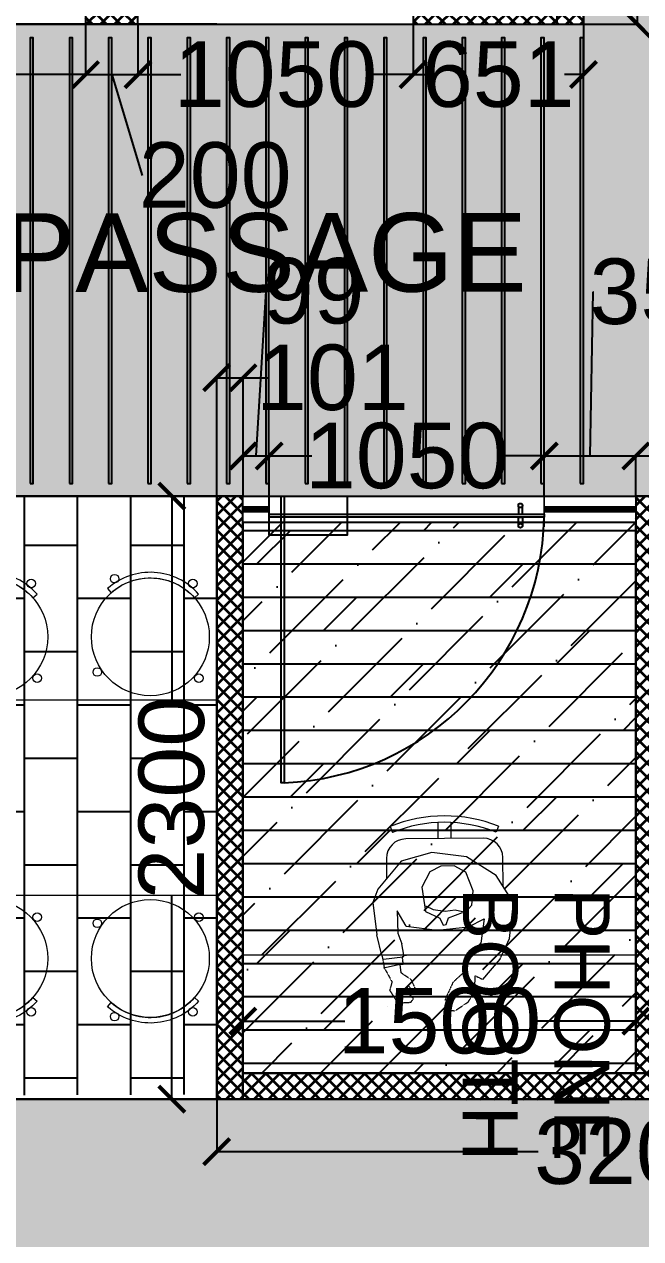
# Model space of a CAD drawing. Header units: millimetres. Extents: x 263321 to 4958806, y 33647 to 987811.
# Drawn here: x 2402817 to 2405170, y 467851 to 472483 of the extents above; entities that cross this region are included whole.
import ezdxf

# ---------------------------------------------------------------- set-up
doc = ezdxf.new("R2010")
doc.units = ezdxf.units.MM
doc.header["$PDMODE"] = 3
doc.linetypes.add('( Hidden )', pattern=[0.375, 0.25, -0.125])
for name, color, linetype, lineweight in [('A-DOOR-FULL', 40, 'Continuous', 18), ('A-FURN-HUMAN', 252, 'Continuous', 9), ('A-FURN-LOOSE', 24, 'Continuous', 18), ('A-FURN-MODULAR', 6, 'Continuous', 18), ('A-FURN-MODULAR-CHAIR', 5, 'Continuous', 5), ('A-FURN-MODULAR-TABLETOP', 250, 'Continuous', 13), ('A-FURN-TABLE-GROMMET', 7, 'Continuous', 9), ('A-GLASS PARTITION', 5, 'Continuous', 18), ('A-GYPSUM PARTITION', 250, 'Continuous', 35)]:
    doc.layers.add(name, color=color, linetype=linetype, lineweight=lineweight)
for name, color, linetype in [('AREA SEPRATOR LINE', 254, 'Continuous'), ('CEILING TOA', 7, 'Continuous'), ('CH - MAN', 8, 'Continuous'), ('DOOR', 5, 'Continuous'), ('FLOORING TOA', 7, 'Continuous'), ('PARTITION DIM.', 250, 'Continuous'), ('PARTITION GYPSUM', 250, 'Continuous'), ('TEXT', 250, 'Continuous'), ('TOA-FC-MODULAR', 7, 'Continuous')]:
    doc.layers.add(name, color=color, linetype=linetype)
doc.styles.add('ARIAL', font='arial.ttf')
doc.styles.get("Standard").update_dxf_attribs({"font": 'arial.ttf'})
doc.styles.add('TEXT @ 150', font='arial.ttf', dxfattribs={"height": 225})
doc.dimstyles.new('DIM @ 150', dxfattribs={"dimtxt": 225, "dimasz": 100, "dimexe": 1, "dimexo": 0, "dimgap": 0.5, "dimtad": 0, "dimdec": 0, "dimzin": 0, "dimdsep": 46, "dimtxsty": 'TEXT @ 150', "dimblk": 'ARCHTICK', "dimcen": -2, "dimclrd": 8, "dimclre": 8, "dimclrt": 7, "dimadec": 0, "dimazin": 0, "dimtfac": 1, "dimtdec": 0, "dimtofl": 0, "dimtmove": 0, "dimatfit": 3, "dimldrblk": 'OPEN90', "dimfxl": 1, "dimtolj": 1, "dimtzin": 0, "dimlwd": -1, "dimlwe": -1, "dimarcsym": 0})
pattern_1 = [(45, (13069.08, -8478.743), (-26.94076836, 26.94076836), []), (135, (13069.08, -8478.743), (-26.94076836, -26.94076836), [])]

# ---------------------------------------------------------------- blocks, each defined once
blk = doc.blocks.new('A$C77C65FDE')
at = {"layer": 'A-FURN-LOOSE', "color": 8}
for points in [[(35.85, 80.98), (36.7, 80.92, -0.414214), (46.23, 89.36), (46.28, 90.21, 0.414214)], [(18.4, 63.53), (19.25, 63.47, -0.414214), (28.78, 71.91), (28.83, 72.76, 0.414214)], [(0.95, 46.08), (1.8, 46.03, -0.414214), (11.33, 54.46), (11.38, 55.31, 0.414214)], [(80.98, 35.85), (80.92, 36.7, 0.414214), (89.36, 46.23), (90.21, 46.28, -0.414214)], [(63.53, 18.4), (63.47, 19.25, 0.414214), (71.91, 28.78), (72.76, 28.83, -0.414214)], [(46.08, 0.95), (46.03, 1.8, 0.414214), (54.46, 11.33), (55.31, 11.38, -0.414214)]]:
    blk.add_lwpolyline(points, format="xyb", close=True, dxfattribs=at)
at = {"layer": 'A-FURN-LOOSE', "color": 243}
blk.add_lwpolyline([(8.78, 29.82), (29.82, 8.78), (80.72, 59.68), (59.68, 80.72)], close=True, dxfattribs=at)
at = {"layer": 'A-FURN-LOOSE', "color": 8}
for centre, radius in [((44.51, 90.73), 0.656), ((45.68, 80.38), 9), ((35.55, 82.8), 0.656), ((55.36, 81.14), 0.656), ((27.06, 73.28), 0.656), ((28.23, 62.93), 9), ((43.75, 70.86), 0.656), ((18.1, 65.35), 0.656), ((37.91, 63.7), 0.656), ((9.61, 55.83), 0.656), ((81.14, 55.36), 0.656), ((10.78, 45.48), 9), ((26.3, 53.41), 0.656), ((80.38, 45.68), 9), ((0.65, 47.9), 0.656), ((20.46, 46.25), 0.656), ((90.73, 44.51), 0.656), ((70.86, 43.75), 0.656), ((62.93, 28.23), 9), ((63.7, 37.91), 0.656), ((8.85, 35.96), 0.656), ((82.8, 35.55), 0.656), ((53.41, 26.3), 0.656), ((73.28, 27.06), 0.656), ((46.25, 20.46), 0.656), ((45.48, 10.78), 9), ((65.35, 18.1), 0.656), ((35.96, 8.85), 0.656), ((55.83, 9.61), 0.656), ((47.9, 0.65), 0.656)]:
    blk.add_circle(centre, radius, dxfattribs=at)
blk = doc.blocks.new('trffcg')
at = {"layer": 'A-FURN-HUMAN', "linetype": '( Hidden )', "lineweight": 5, "ltscale": 2}
for p, q in [((488605.2, 17568.4, 0), (488553.4, 17534.6, 0)), ((488633.3, 17564, 0), (488605.2, 17568.4, 0)), ((488610.1, 17523.4, 0), (488633.3, 17564, 0)), ((488553.4, 17534.6, 0), (488529.5, 17494, 0)), ((488629.8, 17530.9, 0), (488604.5, 17498.6, 0)), ((488604.5, 17498.6, 0), (488610.1, 17523.4, 0)), ((488611.4, 17459.3, 0), (488642.6, 17526, 0)), ((488642.6, 17526, 0), (488629.8, 17530.9, 0)), ((488772.2, 17534.2, 0), (488763.1, 17520.4, 0)), ((488763.1, 17520.4, 0), (488788.2, 17490.7, 0)), ((488822.7, 17536.7, 0), (488772.2, 17534.2, 0)), ((488853.4, 17487.8, 0), (488822.7, 17536.7, 0)), ((488529.5, 17494, 0), (488526, 17435, 0)), ((488763.1, 17494.4, 0), (488751.9, 17489, 0)), ((488751.9, 17489, 0), (488770.7, 17448.8, 0)), ((488783.4, 17469.8, 0), (488763.1, 17494.4, 0)), ((488788.2, 17490.7, 0), (488783.4, 17469.8, 0)), ((488844.1, 17456, 0), (488853.4, 17487.8, 0)), ((488526, 17435, 0), (488497.4, 17449.5, 0)), ((488563.7, 17416.4, 0), (488611.4, 17459.3, 0)), ((488770.7, 17448.8, 0), (488808.5, 17422.2, 0)), ((488873.6, 17401.4, 0), (488844.1, 17456, 0)), ((488431.1, 17372.3, 0), (488423.1, 17355, 0)), ((488574.8, 17403.9, 0), (488563.7, 17416.4, 0)), ((488800.7, 17388.1, 0), (488804.1, 17359.4, 0)), ((488878.4, 17370.4, 0), (488873.6, 17401.4, 0)), ((488882, 17355, 0), (488878.4, 17370.4, 0))]:
    blk.add_line(p, q, dxfattribs=at)
at = {"layer": 'A-FURN-HUMAN', "lineweight": 5}
for p, q in [((488497.4, 17449.5, 0), (488431.1, 17372.3, 0)), ((488808.5, 17422.2, 0), (488812.9, 17389.3, 0)), ((488537.5, 17355, 0), (488574.8, 17403.9, 0)), ((488812.9, 17389.3, 0), (488800.7, 17388.1, 0)), ((488423.1, 17355, 0), (488394.9, 17293.8, 0)), ((488537.5, 17355, 0), (488503.6, 17310.5, 0)), ((488797.8, 17355, 0), (488805.2, 17310.5, 0)), ((488882, 17355, 0), (488900.7, 17275.5, 0)), ((488394.9, 17293.8, 0), (488377.5, 17157.7, 0)), ((488490.3, 17218.7, 0), (488503.6, 17310.5, 0)), ((488820.6, 17270.1, 0), (488805.2, 17310.5, 0)), ((488551.1, 17247.8, 0), (488490.3, 17218.7, 0)), ((488669.7, 17260.5, 0), (488551.1, 17247.8, 0)), ((488787.9, 17243.2, 0), (488669.7, 17260.5, 0)), ((488821.9, 17185.5, 0), (488820.6, 17270.1, 0)), ((488914.5, 17152.7, 0), (488900.7, 17275.5, 0)), ((488377.5, 17157.7, 0), (488443.3, 17052.9, 0)), ((488894.8, 17101.4, 0), (488914.5, 17152.7, 0)), ((488804.9, 16996.3, 0), (488894.8, 17101.4, 0)), ((488443.3, 17052.9, 0), (488556.1, 16981.4, 0)), ((488556.1, 16981.4, 0), (488687.6, 16963.3, 0)), ((488687.6, 16963.3, 0), (488804.9, 16996.3, 0))]:
    blk.add_line(p, q, dxfattribs=at)
at = {"layer": 'A-FURN-HUMAN', "linetype": '( Hidden )', "lineweight": 5, "ltscale": 3}
for p, q in [((488798, 17358.8, 0), (488797.7, 17354.3, 0)), ((488804.1, 17359.4, 0), (488798, 17358.8, 0))]:
    blk.add_line(p, q, dxfattribs=at)
at = {"layer": 'A-FURN-HUMAN', "lineweight": 5}
for points in [[(488812.9, 17389.3), (488875.9, 17402.8)], [(488802.6, 17361.8), (488876.5, 17370.8)], [(488714, 17166.4), (488685.5, 17181.4), (488639.2, 17187.8), (488600.7, 17182.8), (488561.5, 17192.8), (488537.3, 17165.7), (488531.3, 17111), (488558.6, 17039.1), (488603.3, 17015.8), (488653.9, 17015.8), (488696.7, 17037.2), (488727.8, 17095.5), (488714.2, 17188.8), (488659.1, 17214.2), (488647, 17240.6), (488636.3, 17239.2), (488626.4, 17212.8), (488572.9, 17193.5)], [(488787.9, 17243.2), (488821.9, 17185.5)]]:
    blk.add_lwpolyline(points, dxfattribs=at)
at = {"layer": 'A-FURN-MODULAR-CHAIR', "lineweight": 15}
for p, q in [((488417.5, 17094, 0), (488417.5, 16985, 0)), ((488861.5, 16985, 0), (488861.5, 17062.5, 0)), ((488491.5, 16911, 0), (488787.5, 16911, 0))]:
    blk.add_line(p, q, dxfattribs=at)
blk.add_lwpolyline([(488797.7, 17354.3, 0.034638), (488787.5, 17355), (488537.5, 17355)], format="xyb", dxfattribs=at)
for points in [[(488615.1, 16848.9), (488615.1, 16911)], [(488664.4, 16848.9), (488664.4, 16911)], [(488432.8, 16865.2), (488442.1, 16888)], [(488847, 16863.2), (488837.7, 16886)]]:
    blk.add_lwpolyline(points, dxfattribs=at)
for centre, radius, start, end in [((488491.5, 16985), 74, 179.9999, 269.9999), ((488787.5, 16985), 74, 269.9999, 359.9999), ((488642.4, 17381.4), 557.1, 247.9006, 291.542), ((488642.4, 17381.4), 532.5, 247.9006, 291.5161)]:
    blk.add_arc(centre, radius, start, end, dxfattribs=at)
blk = doc.blocks.new('_ArchTick')
at = {"color": 0, "linetype": 'ByBlock', "const_width": 0.15}
blk.add_lwpolyline([(-0.5, -0.5), (0.5, 0.5)], dxfattribs=at)
blk = doc.blocks.new('*D493')
at = {"layer": 'Defpoints', "color": 0, "transparency": 16777216}
for p in [(2403551.6, 468383.1), (2406751.6, 468383.1), (2403551.6, 468183)]:
    blk.add_point(p, dxfattribs=at)
at = {"layer": 'PARTITION DIM.', "color": 8, "transparency": 16777216}
for p, q in [((2403551.6, 468383.1), (2403551.6, 468182)), ((2406751.6, 468383.1), (2406751.6, 468182)), ((2403551.6, 468183), (2404778.3, 468183)), ((2406751.6, 468183), (2405524.9, 468183))]:
    blk.add_line(p, q, dxfattribs=at)
at = {"layer": 'PARTITION DIM.', "color": 8, "transparency": 16777216, "xscale": 100, "yscale": 100, "zscale": 100, "rotation": 180}
blk.add_blockref('_ArchTick', (2403551.6, 468183), dxfattribs=at)
at = {"layer": 'PARTITION DIM.', "color": 8, "transparency": 16777216, "xscale": 100, "yscale": 100, "zscale": 100}
blk.add_blockref('_ArchTick', (2406751.6, 468183), dxfattribs=at)
at = {"layer": 'PARTITION DIM.', "color": 7, "transparency": 16777216, "insert": (2405151.6, 468183), "char_height": 250, "attachment_point": 5}
blk.add_mtext('\\A1;3200', dxfattribs=at)
blk = doc.blocks.new('_Open90')
at = {"color": 0, "linetype": 'ByBlock'}
for p, q in [((-0.5, 0.5), (0, 0)), ((0, 0), (-1, 0)), ((0, 0), (-0.5, -0.5))]:
    blk.add_line(p, q, dxfattribs=at)
blk = doc.blocks.new('*D494')
at = {"layer": 'Defpoints', "color": 0, "transparency": 16777216}
for p in [(2405151.6, 468680.7), (2403651.6, 468482.2), (2405151.6, 468482.8)]:
    blk.add_point(p, dxfattribs=at)
at = {"layer": 'PARTITION DIM.', "color": 8, "transparency": 16777216}
for p, q in [((2403651.6, 468482.2), (2403651.6, 468681.7)), ((2403651.6, 468680.7), (2404040, 468680.7)), ((2405151.6, 468680.7), (2404763.2, 468680.7)), ((2405151.6, 468482.8), (2405151.6, 468681.7))]:
    blk.add_line(p, q, dxfattribs=at)
at = {"layer": 'PARTITION DIM.', "color": 8, "transparency": 16777216, "xscale": 100, "yscale": 100, "zscale": 100, "rotation": 180}
blk.add_blockref('_ArchTick', (2403651.6, 468680.7), dxfattribs=at)
at = {"layer": 'PARTITION DIM.', "color": 8, "transparency": 16777216, "xscale": 100, "yscale": 100, "zscale": 100}
blk.add_blockref('_ArchTick', (2405151.6, 468680.7), dxfattribs=at)
at = {"layer": 'PARTITION DIM.', "color": 7, "transparency": 16777216, "insert": (2404401.6, 468680.7), "char_height": 250, "attachment_point": 5}
blk.add_mtext('\\A1;1500', dxfattribs=at)
blk = doc.blocks.new('*D496')
at = {"layer": 'Defpoints', "color": 0, "transparency": 16777216}
for p in [(2402951, 470683.1), (2402951, 468383.1), (2403380.1, 468383.1)]:
    blk.add_point(p, dxfattribs=at)
at = {"layer": 'PARTITION DIM.', "color": 8, "transparency": 16777216}
for p, q in [((2402951, 470683.1), (2403381.1, 470683.1)), ((2403380.1, 470683.1), (2403380.1, 469908.6)), ((2403380.1, 468383.1), (2403380.1, 469157.6)), ((2402951, 468383.1), (2403381.1, 468383.1))]:
    blk.add_line(p, q, dxfattribs=at)
at = {"layer": 'PARTITION DIM.', "color": 8, "transparency": 16777216, "xscale": 100, "yscale": 100, "zscale": 100}
for p, rotation in [((2403380.1, 470683.1), 90), ((2403380.1, 468383.1), 270)]:
    blk.add_blockref('_ArchTick', p, dxfattribs=dict(at, rotation=rotation))
at = {"layer": 'PARTITION DIM.', "color": 7, "transparency": 16777216, "insert": (2403380.1, 469533.1), "char_height": 250, "attachment_point": 5, "rotation": 90}
blk.add_mtext('\\A1;2300', dxfattribs=at)
blk = doc.blocks.new('*D497')
at = {"layer": 'Defpoints', "color": 0, "transparency": 16777216}
for p in [(2403652.4, 471134.8), (2403551.5, 470683.4), (2403652.4, 470683.4)]:
    blk.add_point(p, dxfattribs=at)
at = {"layer": 'PARTITION DIM.', "color": 8, "transparency": 16777216}
for p, q in [((2403551.5, 470683.4), (2403551.5, 471135.8)), ((2403551.5, 471134.8), (2403652.4, 471134.8)), ((2403652.4, 470683.4), (2403652.4, 471135.8)), ((2403652.4, 471134.8), (2403752.4, 471134.8))]:
    blk.add_line(p, q, dxfattribs=at)
at = {"layer": 'PARTITION DIM.', "color": 8, "transparency": 16777216, "xscale": 100, "yscale": 100, "zscale": 100, "rotation": 180}
blk.add_blockref('_ArchTick', (2403551.5, 471134.8), dxfattribs=at)
at = {"layer": 'PARTITION DIM.', "color": 8, "transparency": 16777216, "xscale": 100, "yscale": 100, "zscale": 100}
blk.add_blockref('_ArchTick', (2403652.4, 471134.8), dxfattribs=at)
at = {"layer": 'PARTITION DIM.', "color": 7, "transparency": 16777216, "insert": (2403993.2, 471134.8), "char_height": 250, "attachment_point": 5}
blk.add_mtext('\\A1;101', dxfattribs=at)
blk = doc.blocks.new('*D498')
at = {"layer": 'Defpoints', "color": 0, "transparency": 16777216}
for p in [(2403751.8, 470836.4), (2403652.4, 470683.4), (2403751.8, 470683.1)]:
    blk.add_point(p, dxfattribs=at)
at = {"layer": 'PARTITION DIM.', "color": 8, "transparency": 16777216}
for p, q in [((2403702.1, 470836.4), (2403740.9, 471464.9)), ((2403740.9, 471464.9), (2403741.9, 471464.9)), ((2403652.4, 470683.4), (2403652.4, 470837.4)), ((2403652.4, 470836.4), (2403751.8, 470836.4)), ((2403751.8, 470683.1), (2403751.8, 470837.4))]:
    blk.add_line(p, q, dxfattribs=at)
at = {"layer": 'PARTITION DIM.', "color": 8, "transparency": 16777216, "xscale": 100, "yscale": 100, "zscale": 100, "rotation": 180}
blk.add_blockref('_ArchTick', (2403652.4, 470836.4), dxfattribs=at)
at = {"layer": 'PARTITION DIM.', "color": 8, "transparency": 16777216, "xscale": 100, "yscale": 100, "zscale": 100}
blk.add_blockref('_ArchTick', (2403751.8, 470836.4), dxfattribs=at)
at = {"layer": 'PARTITION DIM.', "color": 7, "transparency": 16777216, "insert": (2403921.7, 471464.9), "char_height": 250, "attachment_point": 5}
blk.add_mtext('\\A1;99', dxfattribs=at)
blk = doc.blocks.new('*D499')
at = {"layer": 'Defpoints', "color": 0, "transparency": 16777216}
for p in [(2404801.8, 470836.4), (2403751.8, 470683.1), (2404801.8, 470683.1)]:
    blk.add_point(p, dxfattribs=at)
at = {"layer": 'PARTITION DIM.', "color": 8, "transparency": 16777216}
for p, q in [((2403751.8, 470683.1), (2403751.8, 470837.4)), ((2403751.8, 470836.4), (2403915.2, 470836.4)), ((2404801.8, 470836.4), (2404638.4, 470836.4)), ((2404801.8, 470683.1), (2404801.8, 470837.4))]:
    blk.add_line(p, q, dxfattribs=at)
at = {"layer": 'PARTITION DIM.', "color": 8, "transparency": 16777216, "xscale": 100, "yscale": 100, "zscale": 100, "rotation": 180}
blk.add_blockref('_ArchTick', (2403751.8, 470836.4), dxfattribs=at)
at = {"layer": 'PARTITION DIM.', "color": 8, "transparency": 16777216, "xscale": 100, "yscale": 100, "zscale": 100}
blk.add_blockref('_ArchTick', (2404801.8, 470836.4), dxfattribs=at)
at = {"layer": 'PARTITION DIM.', "color": 7, "transparency": 16777216, "insert": (2404276.8, 470836.4), "char_height": 250, "attachment_point": 5}
blk.add_mtext('\\A1;1050', dxfattribs=at)
blk = doc.blocks.new('*D500')
at = {"layer": 'Defpoints', "color": 0, "transparency": 16777216}
for p in [(2405151.4, 470836.4), (2404801.8, 470683.1), (2405151.4, 470683.1)]:
    blk.add_point(p, dxfattribs=at)
at = {"layer": 'PARTITION DIM.', "color": 8, "transparency": 16777216}
for p, q in [((2404976.6, 470836.4), (2404988.6, 471462.9)), ((2404988.6, 471462.9), (2404989.6, 471462.9)), ((2404801.8, 470683.1), (2404801.8, 470837.4)), ((2404801.8, 470836.4), (2405151.4, 470836.4)), ((2405151.4, 470683.1), (2405151.4, 470837.4))]:
    blk.add_line(p, q, dxfattribs=at)
at = {"layer": 'PARTITION DIM.', "color": 8, "transparency": 16777216, "xscale": 100, "yscale": 100, "zscale": 100, "rotation": 180}
blk.add_blockref('_ArchTick', (2404801.8, 470836.4), dxfattribs=at)
at = {"layer": 'PARTITION DIM.', "color": 8, "transparency": 16777216, "xscale": 100, "yscale": 100, "zscale": 100}
blk.add_blockref('_ArchTick', (2405151.4, 470836.4), dxfattribs=at)
at = {"layer": 'PARTITION DIM.', "color": 7, "transparency": 16777216, "insert": (2405265.8, 471462.9), "char_height": 250, "attachment_point": 5}
blk.add_mtext('\\A1;350', dxfattribs=at)
blk = doc.blocks.new('*D501')
at = {"layer": 'Defpoints', "color": 0, "transparency": 16777216}
for p in [(2405553.8, 470836.4), (2405151.4, 470683.1), (2405553.8, 470683.1)]:
    blk.add_point(p, dxfattribs=at)
at = {"layer": 'PARTITION DIM.', "color": 8, "transparency": 16777216}
for p, q in [((2405352.6, 470836.4), (2405391.4, 471206.6)), ((2405391.4, 471206.6), (2405392.4, 471206.6)), ((2405151.4, 470683.1), (2405151.4, 470837.4)), ((2405151.4, 470836.4), (2405553.8, 470836.4)), ((2405553.8, 470683.1), (2405553.8, 470837.4))]:
    blk.add_line(p, q, dxfattribs=at)
at = {"layer": 'PARTITION DIM.', "color": 8, "transparency": 16777216, "xscale": 100, "yscale": 100, "zscale": 100, "rotation": 180}
blk.add_blockref('_ArchTick', (2405151.4, 470836.4), dxfattribs=at)
at = {"layer": 'PARTITION DIM.', "color": 8, "transparency": 16777216, "xscale": 100, "yscale": 100, "zscale": 100}
blk.add_blockref('_ArchTick', (2405553.8, 470836.4), dxfattribs=at)
at = {"layer": 'PARTITION DIM.', "color": 7, "transparency": 16777216, "insert": (2405672.8, 471206.6), "char_height": 250, "attachment_point": 5}
blk.add_mtext('\\A1;402', dxfattribs=at)
blk = doc.blocks.new('*D512')
at = {"layer": 'Defpoints', "color": 0, "transparency": 16777216}
for p in [(2396851.6, 472483.1), (2403051.1, 472483.1), (2403051.1, 472291.2)]:
    blk.add_point(p, dxfattribs=at)
at = {"layer": 'PARTITION DIM.', "color": 8, "transparency": 16777216}
for p, q in [((2396851.6, 472483.1), (2396851.6, 472290.2)), ((2403051.1, 472483.1), (2403051.1, 472290.2)), ((2396851.6, 472291.2), (2399576.6, 472291.2)), ((2403051.1, 472291.2), (2400326.1, 472291.2))]:
    blk.add_line(p, q, dxfattribs=at)
at = {"layer": 'PARTITION DIM.', "color": 8, "transparency": 16777216, "xscale": 100, "yscale": 100, "zscale": 100, "rotation": 180}
blk.add_blockref('_ArchTick', (2396851.6, 472291.2), dxfattribs=at)
at = {"layer": 'PARTITION DIM.', "color": 8, "transparency": 16777216, "xscale": 100, "yscale": 100, "zscale": 100}
blk.add_blockref('_ArchTick', (2403051.1, 472291.2), dxfattribs=at)
at = {"layer": 'PARTITION DIM.', "color": 7, "transparency": 16777216, "insert": (2399951.3, 472291.2), "char_height": 250, "attachment_point": 5}
blk.add_mtext('\\A1;6199', dxfattribs=at)
blk = doc.blocks.new('*D513')
at = {"layer": 'Defpoints', "color": 0, "transparency": 16777216}
for p in [(2403051.1, 472483.1), (2403251.1, 472483.1), (2403251.1, 472291.2)]:
    blk.add_point(p, dxfattribs=at)
at = {"layer": 'PARTITION DIM.', "color": 8, "transparency": 16777216}
for p, q in [((2403051.1, 472483.1), (2403051.1, 472290.2)), ((2403251.1, 472483.1), (2403251.1, 472290.2)), ((2403051.1, 472291.2), (2403251.1, 472291.2)), ((2403151.1, 472291.2), (2403266.5, 471906.5)), ((2403266.5, 471906.5), (2403267.5, 471906.5))]:
    blk.add_line(p, q, dxfattribs=at)
at = {"layer": 'PARTITION DIM.', "color": 8, "transparency": 16777216, "xscale": 100, "yscale": 100, "zscale": 100, "rotation": 180}
blk.add_blockref('_ArchTick', (2403051.1, 472291.2), dxfattribs=at)
at = {"layer": 'PARTITION DIM.', "color": 8, "transparency": 16777216, "xscale": 100, "yscale": 100, "zscale": 100}
blk.add_blockref('_ArchTick', (2403251.1, 472291.2), dxfattribs=at)
at = {"layer": 'PARTITION DIM.', "color": 7, "transparency": 16777216, "insert": (2403545.9, 471906.5), "char_height": 250, "attachment_point": 5}
blk.add_mtext('\\A1;200', dxfattribs=at)
blk = doc.blocks.new('*D514')
at = {"layer": 'Defpoints', "color": 0, "transparency": 16777216}
for p in [(2403251.1, 472483.1), (2404301.1, 472483.1), (2404301.1, 472291.2)]:
    blk.add_point(p, dxfattribs=at)
at = {"layer": 'PARTITION DIM.', "color": 8, "transparency": 16777216}
for p, q in [((2403251.1, 472483.1), (2403251.1, 472290.2)), ((2404301.1, 472483.1), (2404301.1, 472290.2)), ((2403251.1, 472291.2), (2403414.5, 472291.2)), ((2404301.1, 472291.2), (2404137.7, 472291.2))]:
    blk.add_line(p, q, dxfattribs=at)
at = {"layer": 'PARTITION DIM.', "color": 8, "transparency": 16777216, "xscale": 100, "yscale": 100, "zscale": 100, "rotation": 180}
blk.add_blockref('_ArchTick', (2403251.1, 472291.2), dxfattribs=at)
at = {"layer": 'PARTITION DIM.', "color": 8, "transparency": 16777216, "xscale": 100, "yscale": 100, "zscale": 100}
blk.add_blockref('_ArchTick', (2404301.1, 472291.2), dxfattribs=at)
at = {"layer": 'PARTITION DIM.', "color": 7, "transparency": 16777216, "insert": (2403776.1, 472291.2), "char_height": 250, "attachment_point": 5}
blk.add_mtext('\\A1;1050', dxfattribs=at)
blk = doc.blocks.new('*D515')
at = {"layer": 'Defpoints', "color": 0, "transparency": 16777216}
for p in [(2404301.1, 472483.1), (2404951.6, 472483.1), (2404951.6, 472291.2)]:
    blk.add_point(p, dxfattribs=at)
at = {"layer": 'PARTITION DIM.', "color": 8, "transparency": 16777216}
for p, q in [((2404301.1, 472483.1), (2404301.1, 472290.2)), ((2404951.6, 472483.1), (2404951.6, 472290.2)), ((2404301.1, 472291.2), (2404373.1, 472291.2)), ((2404951.6, 472291.2), (2404879.6, 472291.2))]:
    blk.add_line(p, q, dxfattribs=at)
at = {"layer": 'PARTITION DIM.', "color": 8, "transparency": 16777216, "xscale": 100, "yscale": 100, "zscale": 100, "rotation": 180}
blk.add_blockref('_ArchTick', (2404301.1, 472291.2), dxfattribs=at)
at = {"layer": 'PARTITION DIM.', "color": 8, "transparency": 16777216, "xscale": 100, "yscale": 100, "zscale": 100}
blk.add_blockref('_ArchTick', (2404951.6, 472291.2), dxfattribs=at)
at = {"layer": 'PARTITION DIM.', "color": 7, "transparency": 16777216, "insert": (2404626.3, 472291.2), "char_height": 250, "attachment_point": 5}
blk.add_mtext('\\A1;651', dxfattribs=at)
blk = doc.blocks.new('*D516')
at = {"layer": 'Defpoints', "color": 0, "transparency": 16777216}
for p in [(2404951.6, 478181.6), (2405157.7, 478181.6), (2404951.6, 472483.1)]:
    blk.add_point(p, dxfattribs=at)
at = {"layer": 'PARTITION DIM.', "color": 8, "transparency": 16777216}
for p, q in [((2404951.6, 478181.6), (2405158.7, 478181.6)), ((2405157.7, 478181.6), (2405157.7, 475706.4)), ((2405157.7, 472483.1), (2405157.7, 474958.3)), ((2404951.6, 472483.1), (2405158.7, 472483.1))]:
    blk.add_line(p, q, dxfattribs=at)
at = {"layer": 'PARTITION DIM.', "color": 8, "transparency": 16777216, "xscale": 100, "yscale": 100, "zscale": 100}
for p, rotation in [((2405157.7, 478181.6), 90), ((2405157.7, 472483.1), 270)]:
    blk.add_blockref('_ArchTick', p, dxfattribs=dict(at, rotation=rotation))
at = {"layer": 'PARTITION DIM.', "color": 7, "transparency": 16777216, "insert": (2405157.7, 475332.4), "char_height": 250, "attachment_point": 5, "rotation": 90}
blk.add_mtext('\\A1;5699', dxfattribs=at)
blk = doc.blocks.new('*D656')
at = {"layer": 'Defpoints', "color": 0, "transparency": 16777216}
for p in [(2402335.3, 472483.1), (2403551.5, 472483.1), (2403551.5, 470683.4)]:
    blk.add_point(p, dxfattribs=at)
at = {"layer": 'PARTITION DIM.', "color": 8, "transparency": 16777216}
for p, q in [((2403551.5, 472483.1), (2402334.3, 472483.1)), ((2402335.3, 472483.1), (2402335.3, 471944.8)), ((2402335.3, 470683.4), (2402335.3, 471221.6)), ((2403551.5, 470683.4), (2402334.3, 470683.4))]:
    blk.add_line(p, q, dxfattribs=at)
at = {"layer": 'PARTITION DIM.', "color": 8, "transparency": 16777216, "xscale": 100, "yscale": 100, "zscale": 100}
for p, rotation in [((2402335.3, 472483.1), 90), ((2402335.3, 470683.4), 270)]:
    blk.add_blockref('_ArchTick', p, dxfattribs=dict(at, rotation=rotation))
at = {"layer": 'PARTITION DIM.', "color": 7, "transparency": 16777216, "insert": (2402335.3, 471583.2), "char_height": 250, "attachment_point": 5, "rotation": 90}
blk.add_mtext('\\A1;1800', dxfattribs=at)
blk = doc.blocks.new('door-3f-01')
at = {"layer": 'A-GLASS PARTITION', "color": 5}
blk.add_line((-36, 0), (-36, 4), dxfattribs=at)
at = {"layer": 'DOOR', "elevation": 0}
blk.add_lwpolyline([(-1.95, 37.5), (-1.55, 37.5), (-1.55, 0), (-1.95, 0)], close=True, dxfattribs=at)
at = {"layer": 'DOOR', "color": 252, "true_color": 0x939598}
blk.add_lwpolyline([(0, 0), (-10.2, 0), (-10.2, 5.08), (0, 5.08), (0, 0)], dxfattribs=at)
at = {"layer": 'DOOR'}
for points in [[(-32.64, 3.74), (-32.64, 2.74), (-33.14, 2.74), (-33.14, 3.74)], [(-32.64, 1.34), (-32.64, 2.34), (-33.14, 2.34), (-33.14, 1.34)]]:
    blk.add_lwpolyline(points, dxfattribs=at)
blk.add_lwpolyline([(-36, 2.34), (-36, 2.74), (0, 2.74), (0, 2.34)], close=True, dxfattribs=at)
for centre in [(-32.89, 3.86), (-32.89, 1.22)]:
    blk.add_circle(centre, 0.278, dxfattribs=at)
at = {"layer": 'DOOR', "color": 252, "true_color": 0x939598}
blk.add_arc((-0.52, 2.04, 0), 35.48, 92.2973, 178.8766, dxfattribs=at)

msp = doc.modelspace()

# ---------------------------------------------------------------- hatches: boundary and pattern name
at = {"layer": 'A-GYPSUM PARTITION', "true_color": 0x636466}
h = msp.add_hatch(dxfattribs=at)
h.set_pattern_fill('ANSI37', color=251, scale=12)
h.set_pattern_definition(pattern_1)
h.paths.add_polyline_path([(2404951.6, 478081.6), (2404851.6, 478081.6), (2404851.6, 472483.1), (2404951.6, 472483.1)])
h.paths.add_polyline_path([(2404302.3, 472583.1), (2404302.3, 472483.1), (2404851.6, 472483.1), (2404851.6, 472583.1)])
h.paths.add_polyline_path([(2403251.1, 472583.1), (2403051.1, 472583.1), (2403051.1, 472483.1), (2403251.1, 472483.1)])
h.paths.add_polyline_path([(2404951.6, 478081.6), (2404851.6, 478082.9), (2404851.6, 478081.6), (2404951.6, 478081.6), (2404951.6, 478181.6), (2404851.6, 478181.6), (2402451.4, 478152), (2402451.4, 478081.6)])
h.paths.add_polyline_path([(2402451.4, 478181.6), (2396751.6, 478181.6), (2396751.6, 478081.6), (2402451.4, 478081.6)])
h = msp.add_hatch(dxfattribs=at)
h.set_pattern_fill('ANSI37', color=251, scale=12)
h.set_pattern_definition(pattern_1)
h.paths.add_polyline_path([(2403651.6, 468383), (2403651.3, 470683.1), (2403551.8, 470683.1), (2403551.6, 468383)])
h = msp.add_hatch(dxfattribs=at)
h.set_pattern_fill('ANSI37', color=251, scale=12)
h.set_pattern_definition(pattern_1)
h.paths.add_polyline_path([(2405251.6, 468482), (2405251.4, 470683), (2405151.4, 470683), (2405151.6, 468482)])
h = msp.add_hatch(dxfattribs=at)
h.set_pattern_fill('ANSI37', color=251, scale=12)
h.set_pattern_definition(pattern_1)
h.paths.add_polyline_path([(2406751.6, 468481.9), (2403651.6, 468482.2), (2403651.6, 468382.6), (2406751.6, 468381.9)])
at = {"layer": 'CEILING TOA', "true_color": 0x939598}
h = msp.add_hatch(dxfattribs=at)
h.set_pattern_fill('ANSI36', color=252, scale=50)
h.set_pattern_definition([(45, (13069.08, -8478.74), (84.189901, 308.696304), [396.875, -79.375, 0, -79.375])])
h.paths.add_polyline_path([(2403651.6, 468482.8), (2405151.4, 468482.8), (2405151.4, 470583), (2403651.6, 470583)])
at = {"layer": 'FLOORING TOA', "true_color": 0xc7c8ca}
h = msp.add_hatch(dxfattribs=at)
h.set_pattern_fill('EARTH', color=9, scale=120)
edge = h.paths.add_edge_path()
edge.add_line((2399150.3, 470683.1), (2406751.6, 470683.1))
edge.add_line((2406751.6, 470683.1), (2406751.6, 489283.1))
edge.add_line((2406751.6, 489283.1), (2406777, 491421.9))
edge.add_line((2406777, 491421.9), (2410711.6, 491383.1))
edge.add_line((2410711.6, 491383.1), (2410711.6, 490662.8))
edge.add_line((2410711.6, 490662.8), (2412251.6, 490662.8))
edge.add_line((2412251.6, 490662.8), (2412251.6, 491383.1))
edge.add_line((2412251.6, 491383.1), (2413501.6, 491383.1))
edge.add_line((2413501.6, 491383.1), (2413501.6, 490641.9))
edge.add_line((2413501.6, 490641.9), (2414541.6, 490641.9))
edge.add_line((2414541.6, 490641.9), (2414541.6, 491383.1))
edge.add_line((2414541.6, 491383.1), (2419059.8, 491383.1))
edge.add_line((2419059.8, 491383.1), (2419290.9, 492883.1))
edge.add_line((2419290.9, 492883.1), (2413191.6, 492883.1))
edge.add_line((2413191.6, 492883.1), (2413191.6, 495458.2))
edge.add_line((2413191.6, 495458.2), (2416206.2, 495458.2))
edge.add_line((2416206.2, 495458.2), (2416206.2, 496558.2))
edge.add_line((2416206.2, 496558.2), (2413191.6, 496558.2))
edge.add_line((2413191.6, 496558.2), (2413191.6, 498963.1))
edge.add_line((2413191.6, 498963.1), (2411651.6, 498963.1))
edge.add_line((2411651.6, 498963.1), (2411651.6, 492883.1))
edge.add_line((2411651.6, 492883.1), (2404451.6, 492883.1))
edge.add_line((2404451.6, 492883.1), (2404452.6, 502283.1))
edge.add_line((2404452.6, 502283.1), (2402951.6, 502283.1))
edge.add_line((2402951.6, 502283.1), (2402951.4, 497183.5))
edge.add_line((2402951.4, 497183.5), (2402951.6, 497133.1))
edge.add_line((2402951.6, 497133.1), (2399951.6, 497133.1))
edge.add_line((2399951.6, 497133.1), (2399951.6, 505326.9))
edge.add_arc((2397396.4, -38564.5), 543897.4, 89.730828, 95.307778)
edge.add_line((2347082.8, 503000.8), (2347082.9, 472483.1))
edge.add_line((2347082.9, 472483.1), (2343851.6, 472483.1))
edge.add_line((2343851.6, 472483.1), (2343851.6, 458383.2))
edge.add_line((2343851.6, 458383.2), (2354252.4, 458383.2))
edge.add_line((2354252.4, 458383.2), (2354252.7, 455753.4))
edge.add_arc((2374151.3, 141679.3), 314703.8, 88.069715, 93.625218, ccw=False)
edge.add_line((2384751.6, 456204.5), (2384751.6, 459200.3))
edge.add_line((2384751.6, 459200.3), (2394751.8, 459200.3))
edge.add_line((2394751.8, 459200.3), (2394749.6, 457484.3))
edge.add_line((2394749.6, 457484.3), (2395751.6, 457483.1))
edge.add_line((2395751.6, 457483.1), (2395751.6, 458383.1))
edge.add_line((2395751.6, 458383.1), (2396651.6, 458383.1))
edge.add_line((2396651.6, 458383.1), (2396651.6, 459197.4))
edge.add_line((2396651.6, 459197.4), (2399811.2, 459198))
edge.add_line((2399811.2, 459198), (2399811.2, 460833.1))
edge.add_line((2399811.2, 460833.1), (2398551.6, 460833.1))
edge.add_line((2398551.6, 460833.1), (2398551.6, 466883.1))
edge.add_line((2398551.6, 466883.1), (2403551.7, 466883.1))
edge.add_line((2403551.7, 466883.1), (2403551.7, 465533.1))
edge.add_line((2403551.7, 465533.1), (2407851.7, 465533.1))
edge.add_line((2407851.7, 465533.1), (2407851.7, 460783.1))
edge.add_line((2407851.7, 460783.1), (2409491.6, 460783.1))
edge.add_line((2409491.6, 460783.1), (2409496.3, 466883.1))
edge.add_line((2409496.3, 466883.1), (2415285.8, 466883.1))
edge.add_line((2415285.8, 466883.1), (2415516.9, 468383.1))
edge.add_line((2415516.9, 468383.1), (2399151.6, 468383.1))
edge.add_arc((2399151.6, 468983.1), 600, 180.0002, 269.9977, ccw=False)
edge.add_line((2398551.6, 468983.1), (2398551.6, 470083.1))
edge.add_arc((2399151.6, 470083.1), 600, 90.125, 179.9999, ccw=False)
edge = h.paths.add_edge_path(flags=16)
edge.add_line((2350804.3, 495933.1), (2349254.3, 495933.1))
edge.add_arc((2349254.3, 495533.1), 400, 90.0003, 179.7889)
edge.add_line((2348854.3, 495534.5), (2348854.3, 492844.4))
edge.add_line((2348854.3, 492844.4), (2350804.3, 492844.4))
edge.add_line((2350804.3, 492844.4), (2350804.3, 495933.1))
h.paths.add_polyline_path([(2380451.6, 495933.1), (2394411.6, 495933.1), (2394411.6, 489283.1), (2388129.7, 489289.9), (2388129.7, 487283.1), (2379984.7, 487283), (2379984.7, 489283.1), (2380551.6, 489283.1)], flags=16)
edge = h.paths.add_edge_path(flags=16)
edge.add_line((2404951.6, 487283.1), (2348951.6, 487283.1))
edge.add_arc((2348951.6, 486983.1), 300, 90, 179.997)
edge.add_line((2348651.6, 486983.1), (2348650.9, 472483.1))
edge.add_line((2348650.9, 472483.1), (2404951.6, 472483.1))
edge.add_line((2404951.6, 472483.1), (2404951.6, 487283.1))
h.paths.add_polyline_path([(2396751.6, 460833.1), (2396751.6, 464283.1)], flags=16)
at = {"layer": 'FLOORING TOA', "true_color": 0xf26722}
h = msp.add_hatch(dxfattribs=at)
h.set_pattern_fill('AR-B816', color=30, angle=90)
h.set_pattern_definition([(90, (15420.61, -928.74), (-203.2, 1e-14), []), (180, (15420.61, -928.74), (-203.2, -203.2), [203.2, -203.2])])
h.paths.add_polyline_path([(2398551.6, 470683.1), (2403551.6, 470683.1), (2403551.6, 468401), (2398551.6, 468383.1)])
at = {"layer": 'FLOORING TOA', "true_color": 0x636466}
h = msp.add_hatch(dxfattribs=at)
h.set_pattern_fill('DOLMIT', color=251, scale=20)
h.set_pattern_definition([(0, (90021.14, 24146.98), (0, 127), []), (45, (90021.14, 24146.98), (-253.999827, 253.999827), [179.60512, -359.210245])])
h.paths.add_polyline_path([(2405151.4, 470583), (2403651.6, 470583), (2403651.6, 468482.8), (2405151.4, 468482.8)])
h.paths.add_polyline_path([(2405251.6, 468483), (2406751.3, 468483), (2406751.3, 470583.1), (2405251.6, 470583.1)])

# ---------------------------------------------------------------- linework, layer by layer
at = {"elevation": 0}
for points in [[(2403651.6, 468383), (2403651.3, 470683.1), (2403551.8, 470683.1), (2403551.6, 468383)], [(2405251.6, 468482), (2405251.4, 470683), (2405151.4, 470683), (2405151.6, 468482)], [(2406751.6, 468481.9), (2403651.6, 468482.2), (2403651.6, 468382.6), (2406751.6, 468381.9)]]:
    msp.add_lwpolyline(points, close=True, dxfattribs=at)
at = {"layer": 'A-FURN-LOOSE', "elevation": 0}
msp.add_lwpolyline([(2403651.6, 468932.8), (2403651.6, 468482.8), (2405151.6, 468482.8), (2405151.6, 468932.8)], close=True, dxfattribs=at)
at = {"layer": 'A-FURN-MODULAR'}
for p, q in [((2403651.6, 468382.6), (2403651.3, 470683.1)), ((2405151.6, 468482.8), (2405151.4, 470683)), ((2405952.1, 468482.5), (2403651.6, 468482.2))]:
    msp.add_line(p, q, dxfattribs=at)
at = {"layer": 'A-FURN-TABLE-GROMMET'}
msp.add_line((2399151.6, 470683.1), (2403551.8, 470683.1), dxfattribs=at)
at = {"layer": 'A-GLASS PARTITION', "linetype": 'ByBlock', "ltscale": 5}
for p, q in [((2403051.1, 472483.1), (2396851.6, 472483.1)), ((2403651.3, 470683.1), (2403751.8, 470683.1)), ((2405151.4, 470683), (2404801.7, 470683)), ((2404801.8, 470583), (2404801.8, 470683.1)), ((2403651.3, 470583.1), (2403751.8, 470583.1)), ((2405151.4, 470583), (2404801.8, 470583))]:
    msp.add_line(p, q, dxfattribs=at)
at = {"layer": 'A-GLASS PARTITION', "linetype": 'ByBlock', "ltscale": 5, "const_width": 25, "elevation": 0}
for points in [[(2403651.3, 470632.5), (2403751.8, 470632.5)], [(2404801.8, 470632.7), (2405151.4, 470632.7)]]:
    msp.add_lwpolyline(points, dxfattribs=at)
at = {"layer": 'AREA SEPRATOR LINE', "color": 18, "true_color": 0x000000}
for p, q in [((2403551.6, 470683.1), (2399151.6, 470683.1)), ((2403551.6, 468383.1), (2399151.6, 468383.1))]:
    msp.add_line(p, q, dxfattribs=at)
at = {"layer": 'CEILING TOA', "elevation": 0}
for points in [[(2402839.1, 470731.8), (2402851.1, 470731.8), (2402851.1, 472431.8), (2402839.1, 472431.8)], [(2402989.1, 470731.8), (2403001.1, 470731.8), (2403001.1, 472431.8), (2402989.1, 472431.8)], [(2403139.1, 470731.8), (2403151.1, 470731.8), (2403151.1, 472431.8), (2403139.1, 472431.8)], [(2403289.1, 470731.8), (2403301.1, 470731.8), (2403301.1, 472431.8), (2403289.1, 472431.8)], [(2403439.1, 470731.8), (2403451.1, 470731.8), (2403451.1, 472431.8), (2403439.1, 472431.8)], [(2403589.1, 470731.8), (2403601.1, 470731.8), (2403601.1, 472431.8), (2403589.1, 472431.8)], [(2403739.1, 470731.8), (2403751.1, 470731.8), (2403751.1, 472431.8), (2403739.1, 472431.8)], [(2403889.1, 470731.8), (2403901.1, 470731.8), (2403901.1, 472431.8), (2403889.1, 472431.8)], [(2404039.1, 470731.8), (2404051.1, 470731.8), (2404051.1, 472431.8), (2404039.1, 472431.8)], [(2404189.1, 470731.8), (2404201.1, 470731.8), (2404201.1, 472431.8), (2404189.1, 472431.8)], [(2404339.1, 470731.8), (2404351.1, 470731.8), (2404351.1, 472431.8), (2404339.1, 472431.8)], [(2404489.1, 470731.8), (2404501.1, 470731.8), (2404501.1, 472431.8), (2404489.1, 472431.8)], [(2404639.1, 470731.8), (2404651.1, 470731.8), (2404651.1, 472431.8), (2404639.1, 472431.8)], [(2404789.1, 470731.8), (2404801.1, 470731.8), (2404801.1, 472431.8), (2404789.1, 472431.8)], [(2404939.1, 470731.8), (2404951.1, 470731.8), (2404951.1, 472431.8), (2404939.1, 472431.8)], [(2405151.4, 470583), (2403651.6, 470583), (2403651.6, 468482.8), (2405151.4, 468482.8)]]:
    msp.add_lwpolyline(points, close=True, dxfattribs=at)
msp.add_lwpolyline([(2403551.8, 470683.1), (2399151.6, 470683.1, 0.414212), (2398551.6, 470083.1), (2398551.6, 468983.1, 0.4142), (2399151.6, 468383.1), (2403551.8, 468383.1)], format="xyb", close=True, dxfattribs=at)
at = {"layer": 'CH - MAN'}
msp.add_lwpolyline([(2399150.3, 470683.1), (2406751.6, 470683.1)], dxfattribs=at)
at = {"layer": 'FLOORING TOA', "color": 9, "true_color": 0xc7c8ca}
msp.add_lwpolyline([(2404951.6, 487283.1), (2348951.6, 487283.1, 0.414198), (2348651.6, 486983.1), (2348650.9, 472483.1), (2404951.6, 472483.1)], format="xyb", close=True, dxfattribs=at)
at = {"layer": 'FLOORING TOA'}
for points in [[(2399150.3, 470683.1), (2406751.6, 470683.1)], [(2415516.9, 468383.1), (2399151.6, 468383.1)]]:
    msp.add_lwpolyline(points, dxfattribs=at)
at = {"layer": 'PARTITION DIM.', "elevation": 0}
for points in [[(2403551.8, 470683.1), (2403551.6, 468383)], [(2403651.3, 470683.1), (2403551.8, 470683.1)], [(2403651.6, 468383), (2403651.3, 470683.1)], [(2403551.6, 468383), (2403651.6, 468383)]]:
    msp.add_lwpolyline(points, dxfattribs=at)
at = {"layer": 'PARTITION GYPSUM', "color": 30}
msp.add_line((2404951.6, 478281.6), (2404951.6, 472483.1), dxfattribs=at)
at = {"layer": 'PARTITION GYPSUM', "color": 30, "elevation": 0}
for points in [[(2404851.6, 472483.1), (2404851.6, 478081.6)], [(2404851.6, 472583.1), (2404301.1, 472583.1), (2404301.1, 472483.1)], [(2404301.1, 472483.1), (2404951.6, 472483.1)]]:
    msp.add_lwpolyline(points, dxfattribs=at)
msp.add_lwpolyline([(2403251.1, 472583.1), (2403051.1, 472583.1), (2403051.1, 472483.1), (2403251.1, 472483.1)], close=True, dxfattribs=at)
at = {"layer": 'TOA-FC-MODULAR', "elevation": 0}
msp.add_lwpolyline([(2403651.6, 468482.8), (2405151.4, 468482.8), (2405151.4, 470583), (2403651.6, 470583)], close=True, dxfattribs=at)

# ---------------------------------------------------------------- block references
at = {"layer": 'A-DOOR-FULL', "linetype": 'Continuous', "xscale": 29.16666484490015, "yscale": 29.16666484490015, "zscale": 29.16666484490015, "rotation": 179.9998965342575}
msp.add_blockref('door-3f-01', (2403751.8, 470683.1), dxfattribs=at)
at = {"layer": 'A-FURN-LOOSE', "xscale": 25, "yscale": 25, "zscale": 25, "rotation": 314.999999999995}
msp.add_blockref('A$C77C65FDE', (2401069.9, 469533.1), dxfattribs=at)
at = {"layer": 'A-FURN-MODULAR-TABLETOP', "color": 161, "linetype": 'ByBlock', "rotation": 180.4623680462935}
msp.add_blockref('trffcg', (2892908.1, 490230.6), dxfattribs=at)

# ---------------------------------------------------------------- texts
at = {"layer": 'TEXT', "style": 'ARIAL'}
for s, insert, char_height, width, attachment_point, rotation in [('\\pi1368.63411;1800 WIDE PASSAGE', (2399104.5, 471455.7, -0.1), 300, 6931.743, 7, 0.0346), ('PHONE \\PBOOTH', (2404487.1, 468146.4), 210, 3428.232, 9, 269.9351)]:
    msp.add_mtext(s, dxfattribs=dict(at, insert=insert, char_height=char_height, width=width, attachment_point=attachment_point, rotation=rotation))

# ---------------------------------------------------------------- dimensions: what is measured, and where the dimension line sits
at = {"layer": 'PARTITION DIM.'}
for base, p1, p2, picture, middle in [((2405157.6508, 478181.6461), (2404951.6305, 472483.0593), (2404951.6305, 478181.6461), '*D516', (2405157.6508, 475332.3527)), ((2402335.3, 472483.1), (2403551.5, 470683.4), (2403551.5, 472483.1), '*D656', (2402335.3, 471583.2)), ((2403380.1, 468383.1), (2402951, 470683.1), (2402951, 468383.1), '*D496', (2403380.1, 469533.1))]:
    dim = msp.add_linear_dim(base=base, p1=p1, p2=p2, angle=90, dimstyle='DIM @ 150', override={"dimtxt": 250, "dimtxsty": 'Standard', "dimarcsym": 1}, dxfattribs=at)
    dim.commit()
    dim.dimension.update_dxf_attribs({"geometry": picture, "text_midpoint": middle})
for base, p1, p2, override, picture, middle in [((2403051.067, 472291.178), (2396851.6305, 472483.0592), (2403051.067, 472483.0592), {"dimtxt": 250, "dimtxsty": 'Standard', "dimtmove": 1, "dimarcsym": 1}, '*D512', (2399951.3487, 472291.178)), ((2403251.1, 472291.2), (2403051.1, 472483.1), (2403251.1, 472483.1), {"dimtxt": 250, "dimtxsty": 'Standard', "dimtmove": 1, "dimarcsym": 1}, '*D513', (2403268, 471906.5)), ((2404301.1, 472291.2), (2403251.1, 472483.1), (2404301.1, 472483.1), {"dimtxt": 250, "dimtxsty": 'Standard', "dimtmove": 1, "dimarcsym": 1}, '*D514', (2403776.1, 472291.2)), ((2404951.6305, 472291.178), (2404301.067, 472483.0593), (2404951.6305, 472483.0593), {"dimtxt": 250, "dimtxsty": 'Standard', "dimtmove": 1, "dimarcsym": 1}, '*D515', (2404626.3487, 472291.178)), ((2404801.8, 470836.4), (2403751.8, 470683.1), (2404801.8, 470683.1), {"dimtxt": 250, "dimtxsty": 'Standard', "dimtmove": 1, "dimarcsym": 1}, '*D499', (2404276.8, 470836.4)), ((2405151.6, 468680.7), (2403651.6, 468482.2), (2405151.6, 468482.8), {"dimtxt": 250, "dimtxsty": 'Standard', "dimarcsym": 1}, '*D494', (2404401.6, 468680.7)), ((2403551.6, 468183), (2406751.6, 468383.1), (2403551.6, 468383.1), {"dimtxt": 250, "dimtxsty": 'Standard', "dimarcsym": 1}, '*D493', (2405151.6, 468183))]:
    dim = msp.add_linear_dim(base=base, p1=p1, p2=p2, dimstyle='DIM @ 150', override=override, dxfattribs=at)
    dim.commit()
    dim.dimension.update_dxf_attribs({"geometry": picture, "text_midpoint": middle})
for base, p1, p2, override, picture, middle in [((2403751.8, 470836.4), (2403652.4, 470683.4), (2403751.8, 470683.1), {"dimtxt": 250, "dimtxsty": 'Standard', "dimtmove": 1, "dimarcsym": 1}, '*D498', (2403742.4, 471464.9)), ((2405151.4, 470836.4), (2404801.8, 470683.1), (2405151.4, 470683.1), {"dimtxt": 250, "dimtxsty": 'Standard', "dimtmove": 1, "dimarcsym": 1}, '*D500', (2404990.1, 471462.9)), ((2405553.8, 470836.4), (2405151.4, 470683.1), (2405553.8, 470683.1), {"dimtxt": 250, "dimtxsty": 'Standard', "dimtmove": 1, "dimarcsym": 1}, '*D501', (2405392.9, 471206.6)), ((2403652.4, 471134.8), (2403551.5, 470683.4), (2403652.4, 470683.4), {"dimtxt": 250, "dimtxsty": 'Standard', "dimarcsym": 1}, '*D497', (2403993.2, 471134.8))]:
    dim = msp.add_linear_dim(base=base, p1=p1, p2=p2, dimstyle='DIM @ 150', override=override, dxfattribs=at)
    dim.commit()
    dim.dimension.update_dxf_attribs({"geometry": picture, "text_midpoint": middle, "dimtype": 160})

doc.saveas('drawing.dxf')
